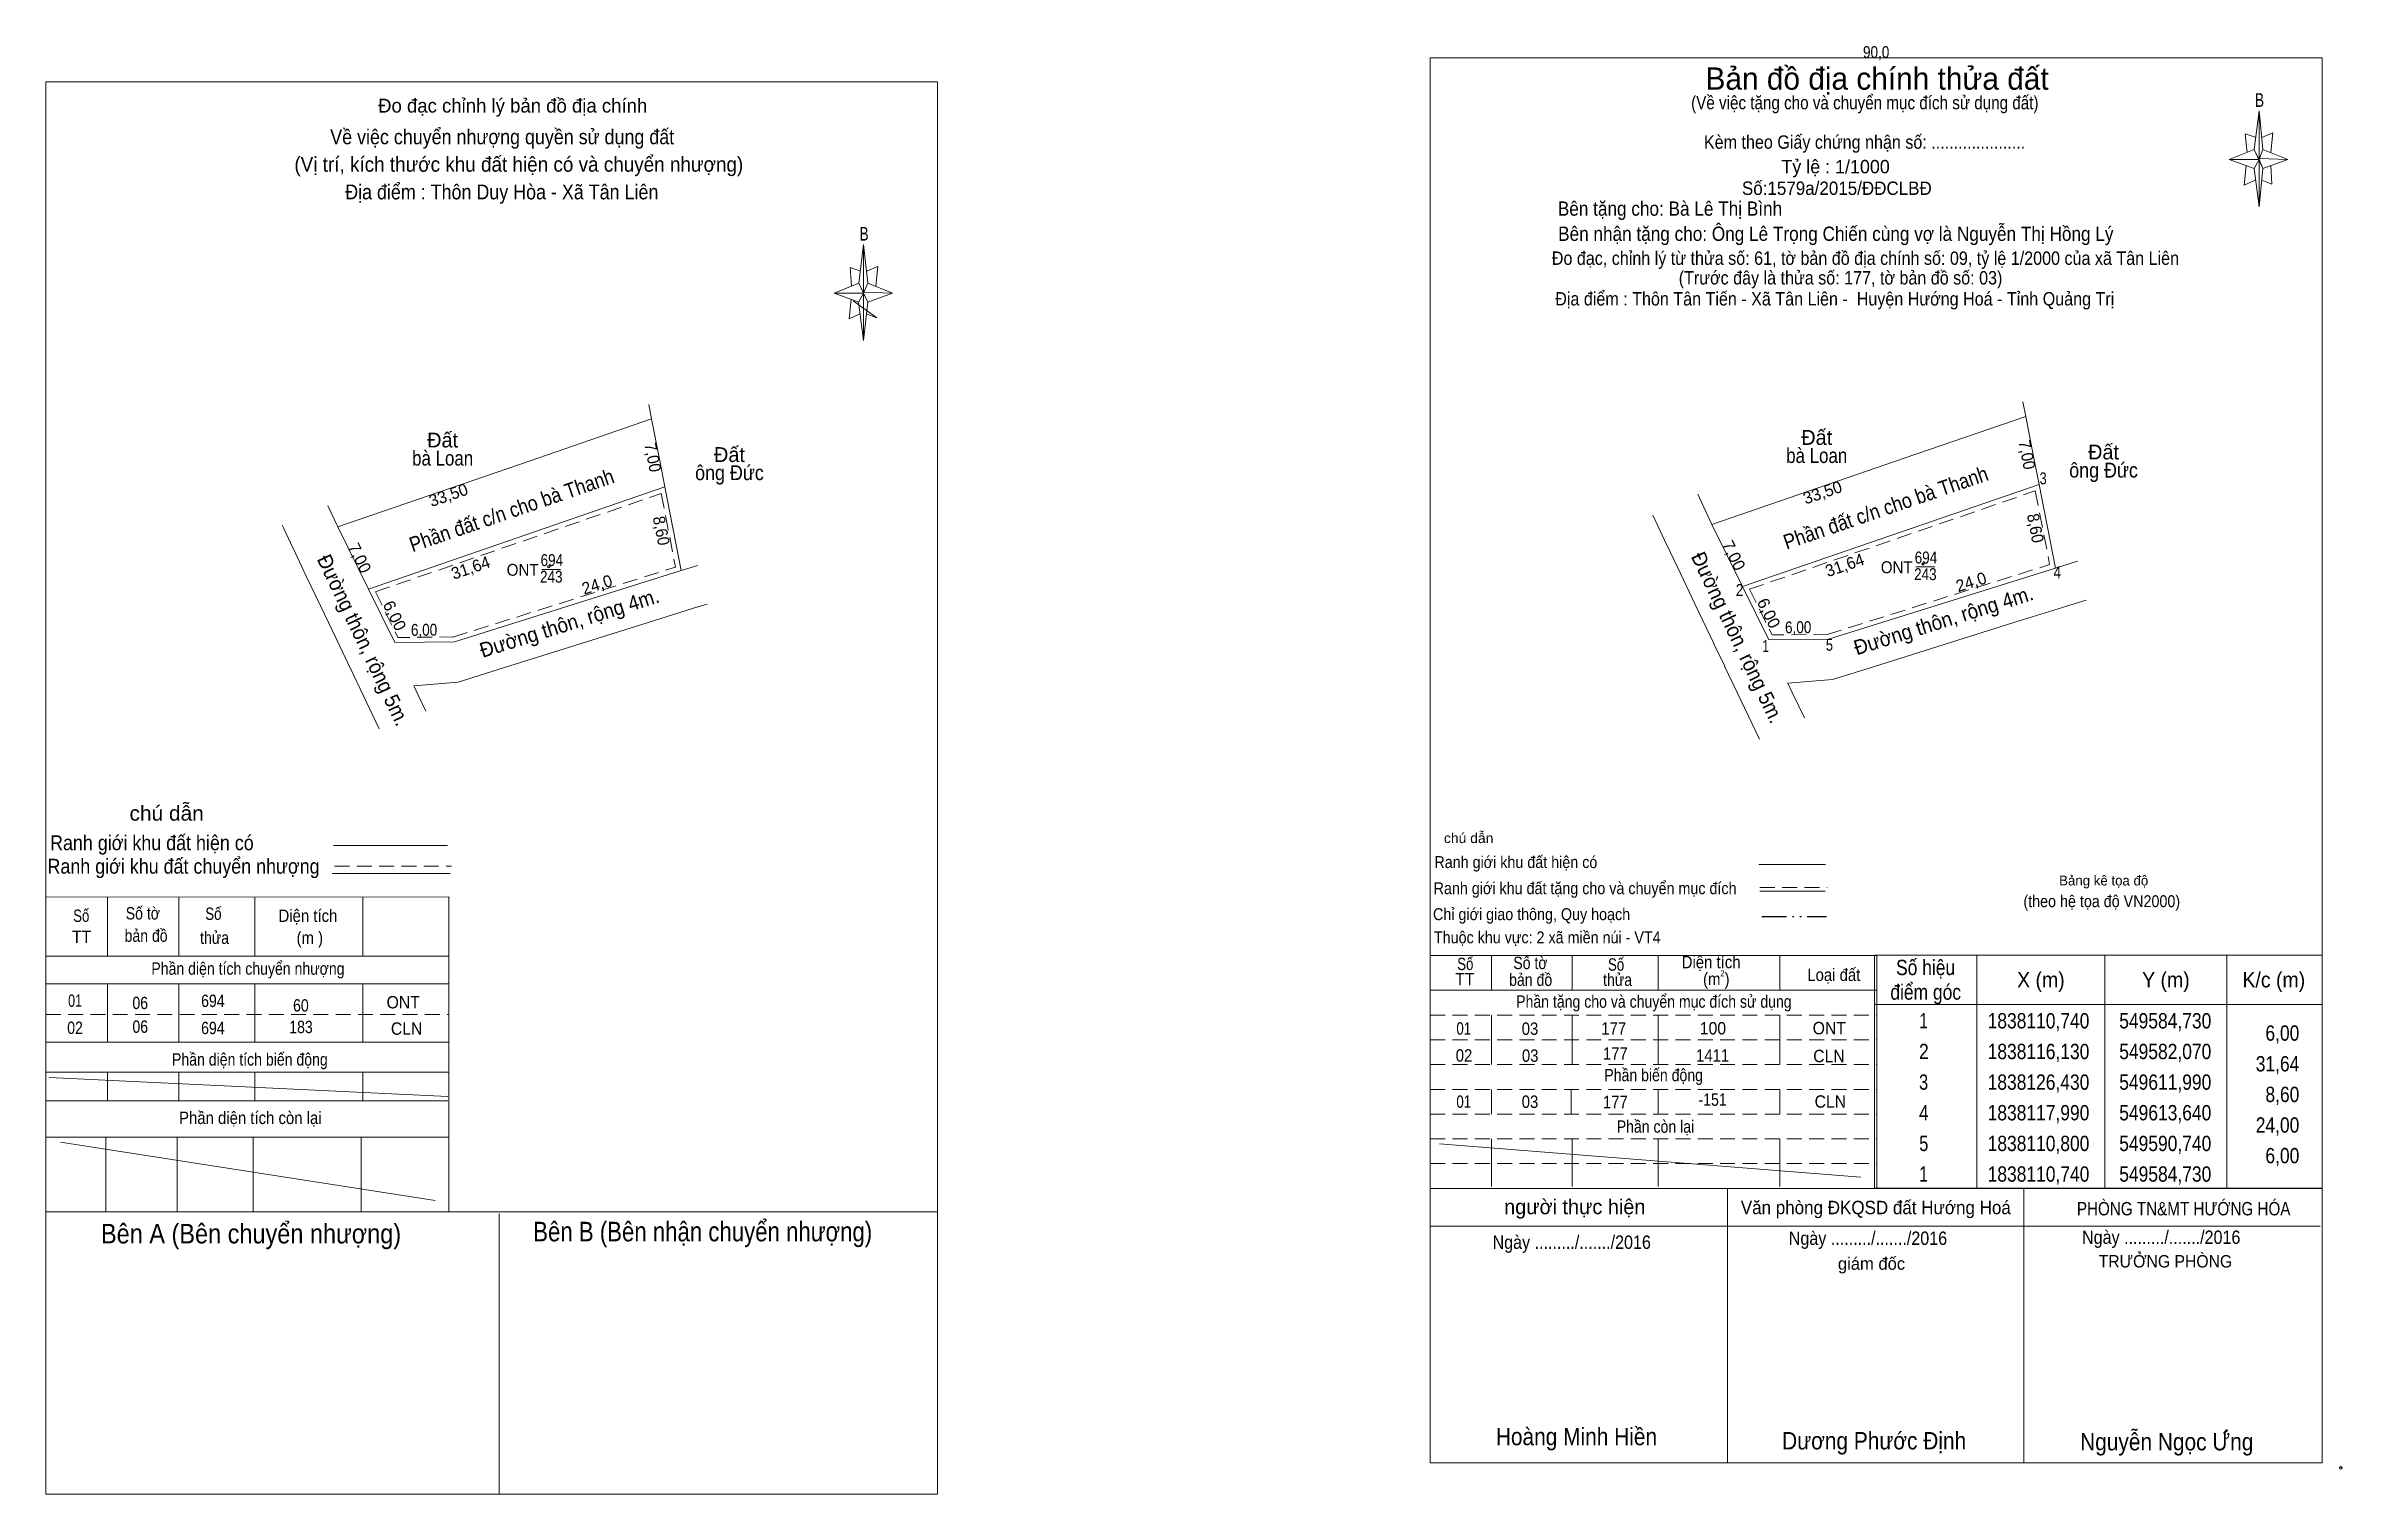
# Model space of a CAD drawing. Header units: metres. Extents: x 549411 to 549643, y 1838025 to 1838171.
import ezdxf
from ezdxf.enums import TextEntityAlignment as Align

# ---------------------------------------------------------------- set-up
doc = ezdxf.new("R2010")
doc.units = ezdxf.units.M
doc.header["$LTSCALE"] = 0.5
doc.header["$PDMODE"] = 32
doc.header["$PDSIZE"] = 0.25
doc.linetypes.add('DASH_DOUBLE_DOT', pattern=[9.2, 5, -1.2, 0.3, -1.2, 0.3, -1.2])
doc.linetypes.add('MEDIUM_DASHED', pattern=[4.5, 3, -1.5])
for name, color, linetype, lineweight in [('1', 7, 'Continuous', 13), ('12', 7, 'Continuous', 13), ('15', 7, 'Continuous', 13), ('17', 7, 'Continuous', 13), ('18', 7, 'Continuous', 13), ('21', 7, 'Continuous', 13), ('42', 7, 'Continuous', 13), ('63', 7, 'Continuous', 13)]:
    doc.layers.add(name, color=color, linetype=linetype, lineweight=lineweight)
doc.layers.add('20', color=7, linetype='Continuous')

msp = doc.modelspace()

# ---------------------------------------------------------------- hatches: boundary and pattern name
at = {"layer": '21'}
msp.add_hatch(color=256, dxfattribs=at).paths.add_polyline_path([(549630.96, 1838030.87), (549631, 1838030.91), (549631.01, 1838030.95), (549630.98, 1838030.99), (549630.94, 1838031.01), (549630.9, 1838030.99), (549630.86, 1838030.97), (549630.59, 1838030.67), (549630.66, 1838030.67)])

# ---------------------------------------------------------------- linework, layer by layer
at = {"layer": '1'}
for points in [[(549459.68, 1838128.82), (549471.95, 1838133.04), (549472.78, 1838128.82)], [(549598.37, 1838129.08), (549610.64, 1838133.3), (549611.47, 1838129.08)], [(549472.78, 1838128.82), (549473.3, 1838126.17), (549443.38, 1838115.87), (549440.27, 1838122.14), (549459.68, 1838128.82)], [(549611.47, 1838129.08), (549611.99, 1838126.43), (549582.07, 1838116.13), (549578.96, 1838122.4), (549598.37, 1838129.08)]]:
    msp.add_lwpolyline(points, dxfattribs=at)
for points in [[(549446.04, 1838110.48), (549443.38, 1838115.87), (549473.3, 1838126.17), (549474.95, 1838117.73), (549452.05, 1838110.54)], [(549584.73, 1838110.74), (549582.07, 1838116.13), (549611.99, 1838126.43), (549613.64, 1838117.99), (549590.74, 1838110.8)]]:
    msp.add_lwpolyline(points, close=True, dxfattribs=at)
at = {"layer": '12'}
msp.add_line((549410.82, 1838024.52), (549500.82, 1838024.52), dxfattribs=at)
at = {"layer": '15'}
for p, q in [((549443.38, 1838115.87), (549473.3, 1838126.17)), ((549582.07, 1838116.13), (549611.99, 1838126.43)), ((549613.64, 1838117.99), (549615.87, 1838118.67)), ((549462.77, 1838117.85), (549460.88, 1838117.85)), ((549474.95, 1838117.73), (549476.61, 1838118.24)), ((549601.46, 1838118.11), (549599.57, 1838118.11)), ((549438.56, 1838114.12), (549440.48, 1838110.1)), ((549577.25, 1838114.38), (549579.17, 1838110.36)), ((549440.48, 1838110.09), (549441.57, 1838107.82)), ((549579.17, 1838110.35), (549580.26, 1838108.08)), ((549441.57, 1838107.82), (549441.59, 1838107.77)), ((549441.59, 1838107.77), (549442.84, 1838105.17)), ((549580.26, 1838108.08), (549580.28, 1838108.03)), ((549580.28, 1838108.03), (549581.53, 1838105.43)), ((549442.84, 1838105.17), (549444.47, 1838101.76)), ((549447.94, 1838106.1), (549448.39, 1838105.17)), ((549448.39, 1838105.17), (549449.16, 1838103.54)), ((549581.53, 1838105.43), (549583.79, 1838100.71)), ((549586.63, 1838106.36), (549587.08, 1838105.43)), ((549587.08, 1838105.43), (549588.3, 1838102.87)), ((549411.14, 1838066.56), (549451.37, 1838064.64)), ((549412.29, 1838060.04), (549450.1, 1838054.16))]:
    msp.add_line(p, q, dxfattribs=at)
at = {"layer": '15', "linetype": 'MEDIUM_DASHED'}
for p, q in [((549444.08, 1838115.59), (549472.92, 1838125.51)), ((549582.77, 1838115.85), (549611.61, 1838125.77)), ((549444.08, 1838115.59), (549446.35, 1838110.98)), ((549582.77, 1838115.85), (549585.04, 1838111.24))]:
    msp.add_line(p, q, dxfattribs=at)
at = {"layer": '15'}
for points in [[(549440.27, 1838122.14), (549443.38, 1838115.87), (549446.04, 1838110.48)], [(549578.96, 1838122.4), (549582.07, 1838116.13), (549584.73, 1838110.74)], [(549435.76, 1838119.99), (549437.1, 1838117.18), (549438.56, 1838114.12)], [(549574.45, 1838120.25), (549575.79, 1838117.44), (549577.25, 1838114.38)]]:
    msp.add_lwpolyline(points, dxfattribs=at)
for p in [(549600.27, 1838118.39), (549461.58, 1838118.13)]:
    msp.add_point(p, dxfattribs=at)
at = {"layer": '17'}
for p, q in [((549410.82, 1838024.52), (549410.82, 1838167.06)), ((549492.88, 1838146.74), (549493.34, 1838150.64)), ((549493.78, 1838146.74), (549496.28, 1838145.74)), ((549492.88, 1838144.84), (549490.38, 1838145.74)), ((549492.3, 1838144.96), (549494.68, 1838143.24)), ((549493.78, 1838144.84), (549493.34, 1838140.94)), ((549494.68, 1838143.24), (549493.64, 1838143.64)), ((549439.86, 1838089.99), (549451.36, 1838089.99)), ((549439.72, 1838087.15), (549451.62, 1838087.15)), ((549451.56, 1838084.77), (549410.88, 1838084.79)), ((549417.04, 1838084.77), (549417.04, 1838078.82)), ((549424.25, 1838084.77), (549424.25, 1838078.82)), ((549431.92, 1838084.77), (549431.92, 1838078.82)), ((549442.81, 1838084.77), (549442.81, 1838078.82)), ((549451.5, 1838084.77), (549451.5, 1838053)), ((549410.88, 1838078.82), (549451.5, 1838078.82)), ((549410.82, 1838076.03), (549451.5, 1838076.03)), ((549417.04, 1838076.03), (549417.04, 1838070.13)), ((549424.25, 1838076.03), (549424.25, 1838070.13)), ((549431.92, 1838076.03), (549431.92, 1838070.13)), ((549442.81, 1838076.03), (549442.81, 1838070.13)), ((549410.88, 1838070.13), (549451.44, 1838070.13)), ((549410.82, 1838067.1), (549451.5, 1838067.1)), ((549417.04, 1838067.1), (549417.04, 1838064.2)), ((549424.25, 1838067.1), (549424.25, 1838064.2)), ((549431.92, 1838067.1), (549431.92, 1838064.2)), ((549442.81, 1838067.1), (549442.81, 1838064.2)), ((549410.82, 1838064.2), (549451.37, 1838064.2)), ((549410.82, 1838060.55), (549451.5, 1838060.55)), ((549416.87, 1838060.55), (549416.87, 1838053)), ((549424.08, 1838060.55), (549424.08, 1838053)), ((549431.75, 1838060.55), (549431.75, 1838053)), ((549442.64, 1838060.55), (549442.64, 1838053)), ((549410.82, 1838053), (549500.82, 1838053)), ((549456.56, 1838052.84), (549456.56, 1838024.54))]:
    msp.add_line(p, q, dxfattribs=at)
at = {"layer": '17', "linetype": 'MEDIUM_DASHED'}
for p, q in [((549439.96, 1838087.89), (549451.76, 1838087.89)), ((549410.82, 1838072.92), (549451.5, 1838072.92))]:
    msp.add_line(p, q, dxfattribs=at)
at = {"layer": '17'}
for points in [[(549410.82, 1838167.06), (549500.82, 1838167.06), (549500.82, 1838024.52)], [(549493.34, 1838145.74), (549492.88, 1838146.74), (549490.38, 1838145.74)], [(549493.04, 1838147.94), (549491.98, 1838148.34), (549492.14, 1838146.44)], [(549493.68, 1838147.94), (549494.78, 1838148.44), (549494.58, 1838146.44)], [(549492.08, 1838145.14), (549491.88, 1838143.14), (549492.98, 1838143.64)], [(549493.34, 1838145.74), (549493.78, 1838144.84), (549496.28, 1838145.74)]]:
    msp.add_lwpolyline(points, dxfattribs=at)
for points in [[(549493.34, 1838150.64), (549493.78, 1838146.74), (549493.34, 1838145.74)], [(549493.34, 1838145.74), (549490.38, 1838145.74), (549492.88, 1838146.74), (549493.78, 1838144.84), (549496.28, 1838145.74), (549493.34, 1838145.84)], [(549493.34, 1838145.74), (549493.34, 1838140.94), (549492.84, 1838144.84)]]:
    msp.add_lwpolyline(points, close=True, dxfattribs=at)
at = {"layer": '18'}
for p, q in [((549610.36, 1838134.75), (549610.64, 1838133.3)), ((549459.68, 1838128.82), (549471.95, 1838133.04)), ((549471.67, 1838134.49), (549471.95, 1838133.04)), ((549598.37, 1838129.08), (549610.64, 1838133.3)), ((549440.27, 1838122.14), (549459.68, 1838128.82)), ((549578.96, 1838122.4), (549598.37, 1838129.08)), ((549473.3, 1838126.17), (549474.95, 1838117.73)), ((549577.55, 1838125.44), (549578.96, 1838122.4)), ((549611.99, 1838126.43), (549613.64, 1838117.99)), ((549439.28, 1838124.28), (549440.27, 1838122.14)), ((549452.05, 1838110.54), (549474.95, 1838117.73)), ((549590.74, 1838110.8), (549613.64, 1838117.99)), ((549470.86, 1838112.25), (549476.09, 1838113.89)), ((549476.06, 1838113.89), (549477.55, 1838114.34)), ((549609.55, 1838112.51), (549614.78, 1838114.15)), ((549614.75, 1838114.15), (549616.73, 1838114.75))]:
    msp.add_line(p, q, dxfattribs=at)
at = {"layer": '18', "linetype": 'MEDIUM_DASHED'}
for p, q in [((549472.92, 1838125.51), (549474.37, 1838118.08)), ((549611.61, 1838125.77), (549613.06, 1838118.34)), ((549451.9, 1838111.02), (549474.37, 1838118.08)), ((549590.59, 1838111.28), (549613.06, 1838118.34))]:
    msp.add_line(p, q, dxfattribs=at)
at = {"layer": '18'}
for points in [[(549471.95, 1838133.04), (549472.78, 1838128.82), (549473.3, 1838126.17)], [(549610.64, 1838133.3), (549611.47, 1838129.08), (549611.99, 1838126.43)], [(549573.01, 1838123.34), (549573.52, 1838122.24), (549574.42, 1838120.3)], [(549434.68, 1838122.31), (549434.83, 1838121.98), (549435.73, 1838120.04)], [(549447.94, 1838106.1), (549452.44, 1838106.47), (549456.58, 1838107.77), (549470.86, 1838112.25)], [(549586.63, 1838106.36), (549591.13, 1838106.73), (549595.27, 1838108.03), (549609.55, 1838112.51)]]:
    msp.add_lwpolyline(points, dxfattribs=at)
at = {"layer": '21'}
for p, q in [((549633.69, 1838160.23), (549634.19, 1838164.13)), ((549634.59, 1838160.23), (549637.09, 1838159.23)), ((549633.69, 1838158.33), (549631.19, 1838159.23)), ((549634.59, 1838158.33), (549634.19, 1838154.43)), ((549635.39, 1838158.63), (549635.49, 1838156.73)), ((549635.49, 1838156.73), (549634.49, 1838157.13)), ((549583.7, 1838088.08), (549590.42, 1838088.08)), ((549583.82, 1838085.36), (549590.4, 1838085.36)), ((549550.55, 1838078.87), (549595.63, 1838078.87)), ((549556.73, 1838078.87), (549556.73, 1838075.45)), ((549564.87, 1838078.87), (549564.87, 1838075.37)), ((549573.53, 1838078.87), (549573.53, 1838075.37)), ((549585.83, 1838078.87), (549585.83, 1838075.37)), ((549595.63, 1838078.87), (549595.63, 1838055.37)), ((549550.55, 1838075.37), (549595.63, 1838075.37)), ((549556.73, 1838072.87), (549556.73, 1838067.87)), ((549564.87, 1838072.87), (549564.87, 1838067.87)), ((549573.53, 1838072.87), (549573.53, 1838067.87)), ((549585.83, 1838072.87), (549585.83, 1838067.87)), ((549556.73, 1838065.37), (549556.73, 1838062.87)), ((549564.77, 1838065.37), (549564.77, 1838062.87)), ((549573.53, 1838065.37), (549573.53, 1838062.87)), ((549585.83, 1838065.37), (549585.83, 1838062.87)), ((549556.73, 1838060.37), (549556.73, 1838055.55)), ((549564.87, 1838060.37), (549564.87, 1838055.55)), ((549573.53, 1838060.37), (549573.53, 1838055.55)), ((549585.83, 1838060.37), (549585.83, 1838055.55)), ((549550.55, 1838055.37), (549640.55, 1838055.37)), ((549580.55, 1838055.37), (549580.55, 1838027.67)), ((549610.45, 1838055.37), (549610.45, 1838027.67)), ((549550.55, 1838051.57), (549640.35, 1838051.57))]:
    msp.add_line(p, q, dxfattribs=at)
at = {"layer": '21', "linetype": 'MEDIUM_DASHED'}
for p, q in [((549583.82, 1838085.76), (549590.6, 1838085.76)), ((549550.55, 1838072.87), (549595.63, 1838072.87)), ((549550.55, 1838070.37), (549595.63, 1838070.37)), ((549550.55, 1838067.87), (549595.63, 1838067.87)), ((549550.55, 1838065.37), (549595.63, 1838065.37)), ((549550.55, 1838062.87), (549595.63, 1838062.87)), ((549550.55, 1838060.37), (549595.63, 1838060.37)), ((549550.55, 1838057.87), (549595.63, 1838057.87))]:
    msp.add_line(p, q, dxfattribs=at)
at = {"layer": '21', "linetype": 'DASH_DOUBLE_DOT', "lineweight": 25}
msp.add_line((549584, 1838082.82), (549590.54, 1838082.82), dxfattribs=at)
at = {"layer": '21'}
for points in [[(549550.55, 1838169.47), (549640.55, 1838169.47), (549640.55, 1838027.67), (549550.55, 1838027.67)], [(549634.19, 1838164.13), (549634.59, 1838160.23), (549634.19, 1838159.23)], [(549634.19, 1838159.23), (549631.19, 1838159.23), (549633.69, 1838160.23), (549634.59, 1838158.33), (549637.09, 1838159.23), (549634.19, 1838159.33)], [(549634.19, 1838159.23), (549634.19, 1838154.43), (549633.69, 1838158.33)], [(549630.96, 1838030.87), (549631, 1838030.91), (549631.01, 1838030.95), (549630.98, 1838030.99), (549630.94, 1838031.01), (549630.9, 1838030.99), (549630.86, 1838030.97), (549630.59, 1838030.67), (549630.66, 1838030.67)]]:
    msp.add_lwpolyline(points, close=True, dxfattribs=at)
for points in [[(549634.19, 1838159.23), (549633.69, 1838160.23), (549631.19, 1838159.23)], [(549633.89, 1838161.43), (549632.79, 1838161.83), (549632.99, 1838159.93)], [(549634.49, 1838161.43), (549635.59, 1838161.93), (549635.39, 1838159.93)], [(549632.89, 1838158.63), (549632.69, 1838156.63), (549633.79, 1838157.13)], [(549634.19, 1838159.23), (549634.59, 1838158.33), (549637.09, 1838159.23)]]:
    msp.add_lwpolyline(points, dxfattribs=at)
msp.add_point((549642.45, 1838027.17), dxfattribs=at)
at = {"layer": '42'}
msp.add_line((549551.46, 1838059.86), (549594.01, 1838056.51), dxfattribs=at)
at = {"layer": '63'}
for p, q in [((549452.05, 1838110.54), (549446.04, 1838110.48)), ((549590.74, 1838110.8), (549584.73, 1838110.74)), ((549605.72, 1838078.9), (549605.72, 1838055.39)), ((549618.64, 1838078.9), (549618.64, 1838055.39)), ((549630.95, 1838078.9), (549630.95, 1838055.39)), ((549595.38, 1838073.95), (549640.55, 1838073.95))]:
    msp.add_line(p, q, dxfattribs=at)
at = {"layer": '63', "linetype": 'MEDIUM_DASHED'}
for p, q in [((549452.05, 1838111.04), (549446.35, 1838110.98)), ((549590.74, 1838111.3), (549585.04, 1838111.24))]:
    msp.add_line(p, q, dxfattribs=at)
at = {"layer": '63'}
msp.add_lwpolyline([(549595.38, 1838078.9), (549640.55, 1838078.9), (549640.55, 1838055.39), (549595.38, 1838055.39)], close=True, dxfattribs=at)

# ---------------------------------------------------------------- texts
at = {"layer": '1'}
for s, width, p in [('694', 0.85, (549461.885, 1838118.19)), ('ONT', 0.95, (549597.625, 1838117.47)), ('694', 0.85, (549600.575, 1838118.45)), ('ONT', 0.95, (549458.935, 1838117.21)), ('243', 0.85, (549461.825, 1838116.51)), ('243', 0.85, (549600.515, 1838116.77))]:
    msp.add_text(s, height=1.2, dxfattribs=dict(at, width=width)).set_placement(p, align=Align.CENTER)
at = {"layer": '15'}
for s, rotation, width, p in [('Phần đất c/n cho bà Thanh', 18.996, 0.9, (549458.0709, 1838123.1035)), ('Phần đất c/n cho bà Thanh', 18.996, 0.9, (549596.7559, 1838123.3617)), ('Đường thôn, rộng 4m.', 17.431, 0.95, (549463.8803, 1838111.7363)), ('Đường thôn, rộng 4m.', 17.431, 0.95, (549602.5703, 1838111.9963))]:
    msp.add_text(s, height=1.5, rotation=rotation, dxfattribs=dict(at, width=width)).set_placement(p, align=Align.CENTER)
at = {"layer": '17'}
msp.add_text('Đo đạc chỉnh lý bản đồ địa chính', height=1.4, dxfattribs=at).set_placement((549457.93, 1838163.96), align=Align.CENTER)
for s, height, width, p in [('Về việc chuyển nhượng quyền sử dụng đất', 1.5, 0.9, (549456.875, 1838160.76)), ('B', 1.378, 0.75, (549493.39, 1838151.04)), ('chú dẫn', 1.5, 1.05, (549423.005, 1838092.49)), ('Ranh giới khu đất hiện có ', 1.5, 0.9, (549421.765, 1838089.51)), ('Ranh giới khu đất chuyển nhượng', 1.5, 0.9, (549424.71, 1838087.14)), ('Số tờ', 1.25, 0.85, (549420.605, 1838082.52)), ('Số', 1.25, 0.8, (549427.725, 1838082.47)), ('TT', 1.25, 0.95, (549414.42, 1838080.14)), ('Số', 1.25, 0.8, (549414.385, 1838082.27)), ('bản đồ', 1.25, 0.85, (549420.93, 1838080.26)), ('thửa', 1.25, 0.85, (549427.84, 1838080.05)), ('Diện tích', 1.25, 0.9, (549437.265, 1838082.27)), ('(m )', 1.25, 0.9, (549437.455, 1838080.05)), ('Phần diện tích chuyển nhượng', 1.25, 0.85, (549431.21, 1838076.94)), ('01', 1.25, 0.75, (549413.76, 1838073.7)), ('06', 1.25, 0.85, (549420.34, 1838073.47)), ('694', 1.25, 0.85, (549427.67, 1838073.68)), ('60', 1.25, 0.85, (549436.555, 1838073.22)), ('ONT', 1.25, 0.95, (549446.88, 1838073.54)), ('02', 1.25, 0.85, (549413.76, 1838070.96)), ('06', 1.25, 0.85, (549420.34, 1838071.08)), ('694', 1.25, 0.85, (549427.67, 1838070.94)), ('183', 1.25, 0.85, (549436.565, 1838071.04)), ('CLN', 1.25, 0.95, (549447.225, 1838070.88)), ('Phần diện tích biến động', 1.25, 0.85, (549431.405, 1838067.77)), ('Phần diện tích còn lại', 1.25, 0.9, (549431.45, 1838061.87)), ('Bên A (Bên chuyển nhượng)', 1.97, 0.9, (549431.525, 1838049.82)), ('Bên B (Bên nhận chuyển nhượng)', 1.97, 0.85, (549477.11, 1838050.03))]:
    msp.add_text(s, height=height, dxfattribs=dict(at, width=width)).set_placement(p, align=Align.CENTER)
at = {"layer": '17', "width": 0.95}
msp.add_text('(Vị trí, kích thước khu đất hiện có và chuyển nhượng)', height=1.5, dxfattribs=at).set_placement((549435.9, 1838157.99))
at = {"layer": '20', "width": 0.9}
msp.add_text('Địa điểm : Thôn Duy Hòa - Xã Tân Liên', height=1.5, dxfattribs=at).set_placement((549456.83, 1838155.2), align=Align.CENTER)
at = {"layer": '21'}
for s, height, p in [('Bản đồ địa chính thửa đất', 2.25, (549595.645, 1838166.27)), ('Tỷ lệ : 1/1000', 1.35, (549591.455, 1838157.83)), ('Bảng kê tọa độ', 1, (549618.515, 1838085.95)), ('người thực hiện', 1.5, (549565.13, 1838052.77)), ('giám đốc', 1.25, (549595.08, 1838047.16))]:
    msp.add_text(s, height=height, dxfattribs=at).set_placement(p, align=Align.CENTER)
for s, height, width, p in [('(Về việc tặng cho và chuyển mục đích sử dụng đất)', 1.35, 0.85, (549594.405, 1838164.29)), ('B', 1.378, 0.75, (549634.24, 1838164.53)), ('Kèm theo Giấy chứng nhận số: .....................', 1.35, 0.9, (549594.38, 1838160.31)), ('Số:1579a/2015/ĐĐCLBĐ', 1.35, 0.95, (549591.58, 1838155.65)), ('Đo đạc, chỉnh lý từ thửa số: 61, tờ bản đồ địa chính số: 09, tỷ lệ 1/2000 của xã Tân Liên', 1.35, 0.9, (549594.465, 1838148.59)), ('(Trước đây là thửa số: 177, tờ bản đồ số: 03)', 1.35, 0.9, (549591.955, 1838146.61)), ('Địa điểm : Thôn Tân Tiến - Xã Tân Liên -  Huyện Hướng Hoá - Tỉnh Quảng Trị ', 1.35, 0.9, (549591.595, 1838144.49)), ('chú dẫn', 0.9998, 1.05, (549554.42, 1838090.23)), ('Ranh giới khu đất hiện có ', 1.2, 0.9, (549559.385, 1838087.71)), ('Ranh giới khu đất tặng cho và chuyển mục đích', 1.2, 0.9, (549566.17, 1838085.07)), ('Chỉ giới giao thông, Quy hoạch', 1.2, 0.9, (549560.77, 1838082.45)), ('(theo hệ tọa độ VN2000)', 1.2, 0.9, (549618.32, 1838083.76)), ('Thuộc khu vực: 2 xã miền núi - VT4', 1.2, 0.9, (549562.355, 1838080.11)), ('TT', 1.25, 0.95, (549554.03, 1838075.87)), ('Số', 1.25, 0.8, (549554.08, 1838077.41)), ('bản đồ', 1.25, 0.85, (549560.68, 1838075.81)), ('Số tờ', 1.25, 0.85, (549560.655, 1838077.51)), ('thửa', 1.25, 0.85, (549569.45, 1838075.81)), ('Số', 1.25, 0.8, (549569.3, 1838077.35)), ('Diện tích', 1.25, 0.9, (549578.895, 1838077.59)), ('(m )', 1.25, 0.9, (549579.415, 1838075.89)), ('2', 0.625, 0.8, (549580.03, 1838076.77)), ('Loại đất', 1.25, 0.9, (549591.275, 1838076.31)), ('Phần tặng cho và chuyển mục đích sử dụng', 1.25, 0.85, (549573.115, 1838073.61)), ('01', 1.25, 0.8, (549553.925, 1838070.89)), ('03', 1.25, 0.9, (549560.61, 1838070.87)), ('177', 1.25, 0.9, (549569.06, 1838070.89)), ('100', 1.25, 0.95, (549579.075, 1838070.91)), ('ONT', 1.25, 0.95, (549590.82, 1838070.93)), ('02', 1.25, 0.9, (549553.95, 1838068.17)), ('03', 1.25, 0.9, (549560.63, 1838068.15)), ('177', 1.25, 0.9, (549569.22, 1838068.35)), ('Phần biến động', 1.25, 0.85, (549573.09, 1838066.19)), ('1411', 1.25, 0.9, (549579.045, 1838068.17)), ('CLN', 1.25, 0.95, (549590.785, 1838068.11)), ('01', 1.25, 0.8, (549553.925, 1838063.51)), ('03', 1.25, 0.9, (549560.61, 1838063.5)), ('177', 1.25, 0.9, (549569.22, 1838063.47)), ('-151', 1.25, 0.85, (549579.04, 1838063.71)), ('CLN', 1.25, 0.95, (549590.925, 1838063.52)), ('Phần còn lại', 1.25, 0.85, (549573.275, 1838060.99)), ('Văn phòng ĐKQSD đất Hướng Hoá', 1.35, 0.95, (549595.515, 1838052.77)), ('PHÒNG TN&MT HƯỚNG HÓA', 1.35, 0.85, (549626.585, 1838052.65)), ('Ngày ........./......./2016', 1.35, 0.9, (549564.82, 1838049.27)), ('Ngày ........./......./2016', 1.35, 0.9, (549594.72, 1838049.67)), ('Ngày ........./......./2016', 1.35, 0.9, (549624.32, 1838049.77)), ('TRƯỞNG PHÒNG', 1.25, 0.95, (549624.745, 1838047.39)), ('Hoàng Minh Hiền', 1.75, 0.9, (549565.3, 1838029.45)), ('Dương Phước Định', 1.75, 0.9, (549595.345, 1838029.03)), ('Nguyễn Ngọc Ưng', 1.75, 0.9, (549624.88, 1838028.93))]:
    msp.add_text(s, height=height, dxfattribs=dict(at, width=width)).set_placement(p, align=Align.CENTER)
at = {"layer": '21', "width": 0.9}
for s, p in [('Bên tặng cho: Bà Lê Thị Bình', (549563.42, 1838153.55)), ('Bên nhận tặng cho: Ông Lê Trọng Chiến cùng vợ là Nguyễn Thị Hồng Lý', (549563.45, 1838151.01))]:
    msp.add_text(s, height=1.44, dxfattribs=at).set_placement(p)
at = {"layer": '42'}
for p in [(549450.86, 1838130.16), (549479.81, 1838128.69), (549589.55, 1838130.42), (549618.5, 1838128.95)]:
    msp.add_text('Đất', height=1.5, dxfattribs=at).set_placement(p, align=Align.CENTER)
for s, width, p in [('bà Loan', 0.85, (549589.55, 1838128.59)), ('bà Loan', 0.85, (549450.86, 1838128.33)), ('ông Đức', 0.9, (549479.81, 1838126.86)), ('ông Đức', 0.9, (549618.5, 1838127.12))]:
    msp.add_text(s, height=1.5, dxfattribs=dict(at, width=width)).set_placement(p, align=Align.CENTER)
at = {"layer": '63'}
for s, height, width, p in [('90,0', 1.2, 0.85, (549595.55, 1838169.47)), ('Số hiệu', 1.547, 0.85, (549600.54, 1838076.9)), ('X (m)', 1.547, 0.95, (549612.18, 1838075.66)), ('Y (m)', 1.547, 0.95, (549624.795, 1838075.66)), ('K/c (m)', 1.547, 0.95, (549635.685, 1838075.66)), ('điểm góc', 1.547, 0.85, (549600.55, 1838074.42)), (' 1', 1.547, 0.75, (549600.12, 1838071.52)), ('1838110,740', 1.547, 0.85, (549611.935, 1838071.52)), ('549584,730', 1.547, 0.85, (549624.73, 1838071.52)), (' 2', 1.547, 0.85, (549600.12, 1838068.42)), ('1838116,130', 1.547, 0.85, (549611.935, 1838068.42)), ('549582,070', 1.547, 0.85, (549624.73, 1838068.42)), (' 3', 1.547, 0.8, (549600.11, 1838065.33)), ('1838126,430', 1.547, 0.85, (549611.935, 1838065.33)), ('549611,990', 1.547, 0.85, (549624.73, 1838065.33)), (' 4', 1.547, 0.85, (549600.115, 1838062.24)), ('1838117,990', 1.547, 0.85, (549611.935, 1838062.24)), ('549613,640', 1.547, 0.85, (549624.73, 1838062.24)), (' 5', 1.547, 0.8, (549600.125, 1838059.14)), ('1838110,800', 1.547, 0.85, (549611.935, 1838059.14)), ('549590,740', 1.547, 0.85, (549624.73, 1838059.14)), (' 1', 1.547, 0.75, (549600.12, 1838056.05)), ('1838110,740', 1.547, 0.85, (549611.935, 1838056.05)), ('549584,730', 1.547, 0.85, (549624.73, 1838056.05))]:
    msp.add_text(s, height=height, dxfattribs=dict(at, width=width)).set_placement(p, align=Align.CENTER)
for s, height, rotation, width, p in [('7,00', 1.2, 281.117, 0.95, (549471.4928, 1838129.0407)), ('7,00', 1.2, 281.117, 0.95, (549610.1828, 1838129.3007)), ('8,60', 1.2, 281.062, 0.95, (549472.3515, 1838121.6401)), ('8,60', 1.2, 281.062, 0.95, (549611.0415, 1838121.9001)), ('Đường thôn, rộng 5m.', 1.5, 295.501, 0.95, (549442.1895, 1838110.3979)), ('Đường thôn, rộng 5m.', 1.5, 295.501, 0.95, (549580.8795, 1838110.6579)), ('6,00', 1.2, 0.572, 0.85, (549448.994, 1838111.1535)), ('6,00', 1.2, 0.572, 0.85, (549587.684, 1838111.4135))]:
    msp.add_text(s, height=height, rotation=rotation, dxfattribs=dict(at, width=width)).set_placement(p, align=Align.CENTER)
for s, rotation, p in [('33,50', 18.987, (549451.6398, 1838124.793)), ('33,50', 18.987, (549590.3298, 1838125.053)), ('7,00', 296.382, (549580.6408, 1838118.9966)), ('7,00', 296.382, (549441.9508, 1838118.7366)), ('31,64', 18.996, (549453.8747, 1838117.455)), ('31,64', 18.996, (549592.5697, 1838117.7168)), ('24,0', 17.431, (549466.6253, 1838115.7501)), ('24,0', 17.431, (549605.3153, 1838116.0101)), ('6,00', 296.267, (549445.4777, 1838112.9155)), ('6,00', 296.267, (549584.1701, 1838113.1705))]:
    msp.add_text(s, height=1.2, rotation=rotation, dxfattribs=at).set_placement(p, align=Align.CENTER)
for s, height, width, p in [(' 3', 1.2, 0.8, (549612.76, 1838126.44)), (' 2', 1.2, 0.85, (549582.14, 1838115.17)), (' 4', 1.2, 0.85, (549614.21, 1838116.96)), (' 1', 1.2, 0.75, (549584.73, 1838109.53)), (' 5', 1.2, 0.8, (549591.19, 1838109.64)), ('6,00', 1.547, 0.85, (549638.26, 1838070.28)), ('31,64', 1.547, 0.85, (549638.26, 1838067.18)), ('8,60', 1.547, 0.85, (549638.26, 1838064.09)), ('24,00', 1.547, 0.85, (549638.26, 1838061)), ('6,00', 1.547, 0.85, (549638.26, 1838057.91))]:
    msp.add_text(s, height=height, dxfattribs=dict(at, width=width)).set_placement(p, align=Align.RIGHT)

doc.saveas('drawing.dxf')
